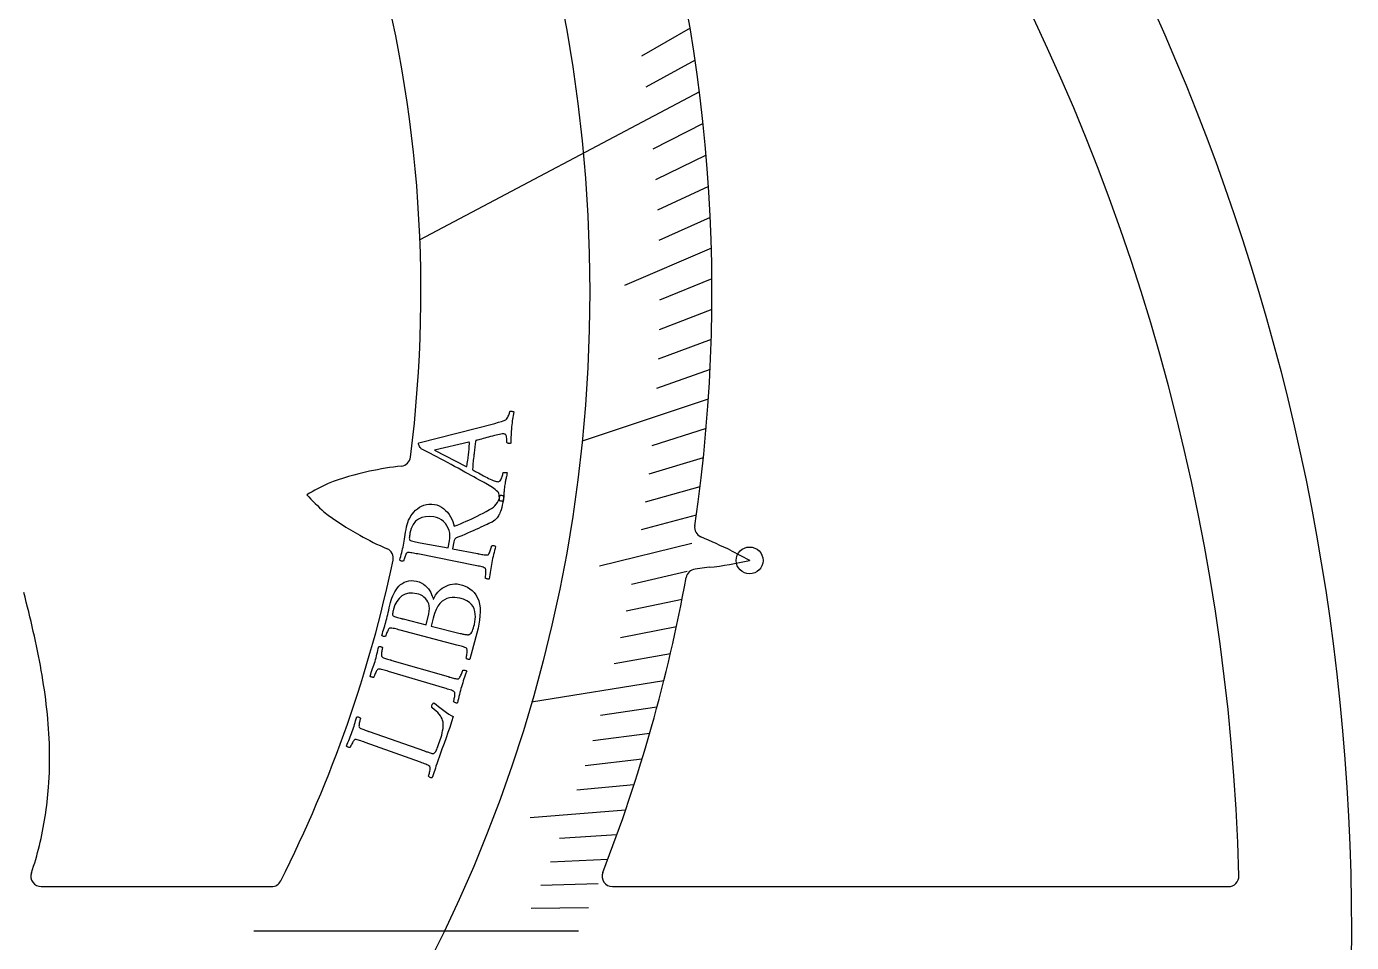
# Model space of a CAD drawing. Header units: millimetres. Extents: x -54 to 54, y -54 to 54.
# Drawn here: x 22.03 to 54, y -0.27 to 21.83 of the extents above; entities that cross this region are included whole.
import ezdxf

# ---------------------------------------------------------------- set-up
doc = ezdxf.new("R2010")
doc.units = ezdxf.units.MM
for name, color, linetype in [('CUT_INNER', 6, 'Continuous'), ('CUT_OUTER', 1, 'Continuous'), ('ENGRAVE', 7, 'Continuous'), ('ENGRAVE_FINE', 8, 'Continuous'), ('TEXT', 5, 'Continuous')]:
    doc.layers.add(name, color=color, linetype=linetype)

msp = doc.modelspace()

# ---------------------------------------------------------------- linework, layer by layer
at = {"layer": 'CUT_INNER'}
for points in [[(39.0414, 9.1811), (39.4722, 8.95), (39.4771, 8.9471)], [(38.5033, 8.7817), (38.1618, 8.7381)], [(22.3856, 1.08), (27.9428, 1.08)], [(36.1674, 1.08), (51.0325, 1.08)]]:
    msp.add_lwpolyline(points, dxfattribs=at)
for centre, radius, start, end in [((0.0002, 15.4311), 31.5489, 352.72819, 87.56605), ((0.0012, 0.0007), 51.2986, 1.49256, 58.08336), ((0.0008, 15.431), 38.5683, 351.58117, 45.9514), ((31.7383, 4.6234), 6.6305, 95.71938, 102.4695), ((31.0473, 11.4691), 0.25, 276.94079, 352.79297), ((31.6811, 4.5424), 6.6977, 101.8422, 110.73043), ((31.8249, 5.472), 5.8974, 115.23921, 120.91333), ((33.8675, 15.1994), 6.8932, 222.62176, 227.4757), ((33.2909, 15.419), 6.6899, 232.39198, 241.22173), ((38.401, 9.7484), 0.25, 171.73948, 245.83961), ((33.1416, 14.9734), 6.2281, 240.45236, 247.24369), ((23.3052, -24.2975), 36.9924, 64.82467, 66.08942), ((30.6316, 9.0014), 0.25, 348.22266, 66.18421), ((0.011, 15.4268), 31.5374, 333.21954, 348.14964), ((38.1935, 8.4901), 0.25, 97.28539, 169.62891), ((37.6142, 16.9659), 8.2323, 276.1998, 283.07839), ((0.0337, 15.4214), 38.5341, 338.69493, 349.70553), ((-8.8249, 0.1351), 31.8231, 12.89199, 14.63383), ((2.8024, 2.7935), 19.8957, 10.13806, 12.90015), ((8.4174, 3.7975), 14.1917, 6.30413, 10.13814), ((11.4347, 4.1325), 11.1558, 1.45717, 6.29565), ((13.0722, 4.177), 9.5178, 355.78027, 1.43987), ((13.9871, 4.1057), 8.6, 346.29195, 355.80523), ((16.643, 3.3865), 5.8498, 340.25825, 346.97146), ((22.3856, 1.33), 0.25, 161.20312, 270), ((36.1674, 1.33), 0.25, 158.73239, 270), ((51.0325, 1.33), 0.25, 270, 1.58203), ((27.9428, 1.33), 0.25, 270, 333.10547)]:
    msp.add_arc(centre, radius, start, end, dxfattribs=at)
at = {"layer": 'CUT_OUTER'}
msp.add_circle((0, 0), 54, dxfattribs=at)
at = {"layer": 'ENGRAVE'}
for points in [[(38.2671, 20.2483), (31.5244, 16.6805)], [(38.4818, 12.8364), (35.4374, 11.8209)], [(37.4098, 6.0454), (34.217, 5.5295)], [(35.3478, 0), (27.518, 0)]]:
    msp.add_lwpolyline(points, dxfattribs=at)
for centre, radius in [((0, 15.4308), 35.6208), ((39.4778, 8.947), 0.324)]:
    msp.add_circle(centre, radius, dxfattribs=at)
at = {"layer": 'ENGRAVE_FINE'}
for points in [[(38.042, 21.7859), (36.87, 21.1147)], [(38.1627, 21.0153), (36.9781, 20.363)], [(38.3555, 19.4851), (37.1466, 18.8709)], [(38.4281, 18.7261), (37.2077, 18.1313)], [(38.4854, 17.9715), (37.2537, 17.3964)], [(38.5276, 17.2217), (37.2851, 16.6663)], [(38.555, 16.4769), (36.4628, 15.5828)], [(38.5679, 15.7374), (37.305, 15.222)], [(38.5668, 15.0033), (37.2941, 14.5083)], [(38.5518, 14.275), (37.2699, 13.8004)], [(38.5234, 13.5527), (37.2326, 13.0985)], [(38.4273, 12.1265), (37.1199, 11.7139)], [(38.3604, 11.423), (37.0452, 11.0314)], [(38.2811, 10.7262), (36.9587, 10.3557)], [(38.19, 10.0362), (36.8607, 9.6869)], [(38.0873, 9.3531), (35.8561, 8.8052)], [(37.9732, 8.677), (36.6313, 8.3704)], [(37.8482, 8.0081), (36.5006, 7.723)], [(37.7124, 7.3465), (36.3596, 7.083)], [(37.5662, 6.6922), (36.2085, 6.4504)], [(37.2436, 5.4061), (35.8775, 5.2078)], [(37.0678, 4.7744), (35.6981, 4.598)], [(36.8827, 4.1504), (35.5098, 3.9959)], [(36.6885, 3.5341), (35.3129, 3.4015)], [(36.4856, 2.9255), (34.1837, 2.7409)], [(36.2741, 2.3247), (34.8942, 2.2362)], [(36.0543, 1.7317), (34.673, 1.6654)], [(35.8265, 1.1466), (34.4441, 1.1024)], [(35.591, 0.5694), (34.2079, 0.5472)]]:
    msp.add_lwpolyline(points, dxfattribs=at)
at = {"layer": 'TEXT'}
for points in [[(33.1168, 10.8009), (33.1119, 10.8036), (33.0973, 10.8118), (33.073, 10.8254), (33.0389, 10.8444), (32.9964, 10.868), (32.9469, 10.8954), (32.8904, 10.9263), (32.8269, 10.961), (32.7579, 10.9985), (32.6852, 11.0384), (32.6087, 11.0806), (32.5284, 11.125), (32.4456, 11.1706), (32.3614, 11.2164), (32.276, 11.2624), (32.1893, 11.3086), (32.1027, 11.3543), (32.018, 11.399), (31.935, 11.4427), (31.8538, 11.4854), (31.7758, 11.5262), (31.7026, 11.5645), (31.6342, 11.6002), (31.5707, 11.6333), (31.5578, 11.6433), (31.5445, 11.6573), (31.5308, 11.6751), (31.5167, 11.6969), (31.5043, 11.7191), (31.4959, 11.7381), (31.4913, 11.754), (31.4907, 11.7668), (31.4911, 11.7697), (31.4917, 11.772), (31.4925, 11.7736), (31.4933, 11.7747), (31.4944, 11.7756), (31.4958, 11.7772), (31.4974, 11.7794), (31.4993, 11.7821), (33.3321, 12.2546), (33.4223, 12.2798), (33.4898, 12.2991), (33.5345, 12.3124), (33.5565, 12.3196), (33.5755, 12.3286), (33.5935, 12.3417), (33.6107, 12.3591), (33.6269, 12.3806), (33.6418, 12.4044), (33.6547, 12.4283), (33.6657, 12.4525), (33.6747, 12.4768), (33.6819, 12.499), (33.6872, 12.5168), (33.6906, 12.5303), (33.6921, 12.5394), (33.7022, 12.5444), (33.7145, 12.547), (33.7289, 12.5473), (33.7454, 12.5452), (33.7613, 12.5421), (33.7735, 12.5393), (33.7821, 12.5369), (33.7871, 12.5347), (33.7797, 12.4863), (33.7725, 12.4404), (33.7658, 12.3971), (33.7595, 12.3564), (33.7534, 12.3151), (33.7476, 12.2698), (33.742, 12.2205), (33.7366, 12.1674), (33.7314, 12.1113), (33.7273, 12.0601), (33.7243, 12.0138), (33.7223, 11.9723), (33.7207, 11.9308), (33.7187, 11.8844), (33.7163, 11.833), (33.7136, 11.7766), (33.7049, 11.7715), (33.6939, 11.7687), (33.6806, 11.7681), (33.665, 11.7697), (33.6496, 11.773), (33.6368, 11.7775), (33.6268, 11.7833), (33.6194, 11.7902), (33.6206, 11.8079), (33.6207, 11.83), (33.6198, 11.8566), (33.6178, 11.8876), (33.6146, 11.9183), (33.6096, 11.944), (33.6031, 11.9646), (33.595, 11.9802), (33.5876, 11.987), (33.5775, 11.9924), (33.5647, 11.9963), (33.5491, 11.9987), (33.5311, 11.9992), (33.5076, 11.9974), (33.4785, 11.9933), (33.4438, 11.9871), (33.4051, 11.9791), (33.3639, 11.9699), (33.3202, 11.9595), (33.2741, 11.9479), (33.227, 11.9357), (33.1806, 11.9234), (33.1348, 11.9112), (33.0896, 11.8989), (33.0467, 11.8871), (33.0078, 11.8765), (32.9728, 11.867), (32.9418, 11.8585), (32.9163, 11.8516), (32.8982, 11.8467), (32.8873, 11.8437), (32.8837, 11.8427), (32.8832, 11.8424), (32.8818, 11.8412), (32.8794, 11.8394), (32.8762, 11.8368), (32.8729, 11.8337), (32.8704, 11.8306), (32.8687, 11.8274), (32.8679, 11.8241), (32.8635, 11.7976), (32.8592, 11.7682), (32.8549, 11.7357), (32.8507, 11.7003), (32.8466, 11.6641), (32.8425, 11.6291), (32.8386, 11.5953), (32.8348, 11.5628), (32.8338, 11.5545), (32.8328, 11.5461), (32.8318, 11.5377), (32.8308, 11.5293), (32.8299, 11.5211), (32.8289, 11.5134), (32.8281, 11.5061), (32.8272, 11.4992), (32.8215, 11.4508), (32.8164, 11.4061), (32.8119, 11.3652), (32.808, 11.3281), (32.8044, 11.2902), (32.8008, 11.2473), (32.7971, 11.1993), (32.7933, 11.1461), (32.7934, 11.1442), (32.794, 11.1418), (32.7953, 11.1389), (32.7971, 11.1354), (32.7989, 11.1322), (32.8002, 11.1299), (32.801, 11.1285), (32.8012, 11.1281), (32.8052, 11.126), (32.8172, 11.1196), (32.8373, 11.109), (32.8653, 11.0941), (32.8988, 11.0762), (32.9353, 11.0566), (32.9747, 11.0353), (33.0172, 11.0123), (33.0604, 10.989), (33.1023, 10.9669), (33.1429, 10.946), (33.1821, 10.9264), (33.2206, 10.907), (33.2561, 10.8908), (33.2886, 10.8778), (33.3181, 10.8681), (33.3448, 10.8606), (33.3686, 10.8547), (33.3896, 10.8501), (33.4078, 10.8471), (33.4259, 10.848), (33.4429, 10.8558), (33.4589, 10.8704), (33.474, 10.892), (33.4876, 10.9173), (33.4993, 10.9434), (33.5092, 10.9702), (33.5172, 10.9976), (33.5235, 11.0228), (33.5283, 11.0427), (33.5315, 11.0574), (33.5332, 11.0669), (33.5387, 11.0694), (33.5478, 11.0711), (33.5605, 11.0718), (33.5766, 11.0717), (33.5933, 11.0706), (33.6075, 11.0686), (33.6192, 11.0655), (33.6284, 11.0615), (33.6226, 11.0303), (33.6171, 11.0014), (33.6119, 10.9749), (33.607, 10.9508), (33.6022, 10.9279), (33.5974, 10.9049), (33.5926, 10.882), (33.5877, 10.8591), (33.5829, 10.8343), (33.5779, 10.8059), (33.5728, 10.7737), (33.5676, 10.7379), (33.5627, 10.7016), (33.5587, 10.6683), (33.5554, 10.638), (33.553, 10.6106), (33.551, 10.5847), (33.5489, 10.5587), (33.5469, 10.5328), (33.5448, 10.5069), (33.5424, 10.4792), (33.5396, 10.4481), (33.5361, 10.4137), (33.5321, 10.3757), (33.5266, 10.3735), (33.5175, 10.3727), (33.505, 10.3733), (33.4891, 10.3752), (33.4727, 10.3781), (33.4587, 10.3816), (33.4472, 10.3855), (33.4381, 10.3899), (33.4399, 10.4081), (33.4405, 10.4319), (33.4401, 10.4613), (33.4385, 10.4963), (33.4347, 10.5312), (33.4277, 10.5602), (33.4175, 10.5834), (33.404, 10.6007), (33.3747, 10.63), (33.3431, 10.6577), (33.3094, 10.6837), (33.2735, 10.7079), (33.236, 10.7313), (33.1974, 10.7546), (33.1576, 10.7778), (33.1168, 10.8009)], [(31.8754, 11.6066), (32.6411, 11.2135), (32.6415, 11.2135), (32.6428, 11.2137), (32.645, 11.2139), (32.648, 11.2143), (32.6511, 11.2148), (32.6533, 11.2157), (32.6548, 11.2169), (32.6554, 11.2184), (32.6613, 11.2514), (32.6673, 11.2876), (32.6734, 11.327), (32.6797, 11.3695), (32.6856, 11.4115), (32.6907, 11.449), (32.6951, 11.4823), (32.6987, 11.5112), (32.7029, 11.5486), (32.7065, 11.5843), (32.7094, 11.6181), (32.7116, 11.6501), (32.7136, 11.682), (32.7157, 11.7152), (32.7179, 11.75), (32.7202, 11.7862), (32.72, 11.7893), (32.7187, 11.7918), (32.7163, 11.7939), (32.7127, 11.7955), (32.7091, 11.7966), (32.7065, 11.7974), (32.705, 11.7979), (32.7045, 11.7981)], [(31.2018, 9.7579), (31.2137, 9.8105), (31.2302, 9.863), (31.2514, 9.9156), (31.2773, 9.9683), (31.3073, 10.0195), (31.341, 10.0679), (31.3785, 10.1136), (31.4198, 10.1564), (31.4647, 10.1952), (31.5132, 10.2287), (31.5653, 10.2571), (31.621, 10.2801), (31.6801, 10.2966), (31.7425, 10.3052), (31.8081, 10.3059), (31.8769, 10.2986), (31.9345, 10.2852), (31.99, 10.264), (32.0434, 10.2349), (32.0946, 10.1979), (32.1426, 10.1549), (32.1865, 10.1079), (32.2262, 10.0567), (32.2617, 10.0015), (32.2921, 9.9441), (32.3163, 9.8866), (32.3344, 9.829), (32.3463, 9.7714), (32.4242, 9.8016), (32.499, 9.8318), (32.5707, 9.8618), (32.6393, 9.8917), (32.7063, 9.9219), (32.7733, 9.9532), (32.8401, 9.9856), (32.9068, 10.0189), (32.9753, 10.0539), (33.0472, 10.0911), (33.1227, 10.1305), (33.2017, 10.1722), (33.2514, 10.2016), (33.2955, 10.2335), (33.334, 10.2679), (33.3667, 10.3048), (33.3948, 10.3466), (33.4192, 10.3958), (33.4399, 10.4524), (33.4569, 10.5163), (33.4659, 10.5206), (33.4775, 10.522), (33.4916, 10.5203), (33.5083, 10.5157), (33.5244, 10.5101), (33.5368, 10.5054), (33.5455, 10.5017), (33.5505, 10.499), (33.5379, 10.4188), (33.5246, 10.3458), (33.5108, 10.2802), (33.4966, 10.2218), (33.4823, 10.171), (33.4685, 10.1277), (33.4552, 10.0921), (33.4424, 10.064), (33.4317, 10.0465), (33.4186, 10.0258), (33.403, 10.0021), (33.385, 9.9753), (33.3629, 9.9476), (33.3353, 9.9214), (33.302, 9.8965), (33.2631, 9.8731), (33.2445, 9.8636), (33.2189, 9.8509), (33.1863, 9.835), (33.1467, 9.816), (33.1013, 9.7946), (33.0513, 9.7714), (32.9966, 9.7465), (32.9373, 9.7199), (32.8746, 9.6921), (32.8098, 9.6635), (32.7428, 9.6341), (32.6737, 9.604), (32.604, 9.5739), (32.535, 9.5447), (32.4667, 9.5164), (32.3992, 9.489), (32.3787, 9.4761), (32.3622, 9.4565), (32.3495, 9.4302), (32.3408, 9.3972), (32.3089, 9.2289), (32.9161, 9.1124), (32.9211, 9.1114), (32.9261, 9.1104), (32.9311, 9.1095), (32.9361, 9.1085), (32.9411, 9.1076), (32.9461, 9.1066), (32.9511, 9.1056), (32.9561, 9.1047), (32.9871, 9.0988), (33.0166, 9.0935), (33.0448, 9.0886), (33.0715, 9.0843), (33.0965, 9.0809), (33.1194, 9.079), (33.1401, 9.0787), (33.1588, 9.0798), (33.1681, 9.0842), (33.1779, 9.0937), (33.1883, 9.1084), (33.1992, 9.1283), (33.2099, 9.1513), (33.2198, 9.1753), (33.2287, 9.2004), (33.2367, 9.2266), (33.2436, 9.2512), (33.249, 9.2717), (33.253, 9.2881), (33.2556, 9.3003), (33.2644, 9.3034), (33.2754, 9.305), (33.2888, 9.3051), (33.3045, 9.3036), (33.32, 9.3006), (33.3326, 9.2962), (33.3423, 9.2904), (33.3491, 9.2831), (33.3365, 9.2331), (33.3243, 9.1842), (33.3124, 9.1364), (33.3008, 9.0896), (33.2896, 9.043), (33.2788, 8.9956), (33.2685, 8.9475), (33.2586, 8.8986), (33.2495, 8.8508), (33.2409, 8.8025), (33.2328, 8.7536), (33.2251, 8.7041), (33.2176, 8.6542), (33.2102, 8.6038), (33.2029, 8.553), (33.1956, 8.5017), (33.1865, 8.4975), (33.1753, 8.4958), (33.1619, 8.4965), (33.1465, 8.4996), (33.1315, 8.5042), (33.1191, 8.5093), (33.1094, 8.5149), (33.1025, 8.5211), (33.1047, 8.5334), (33.1072, 8.5501), (33.1099, 8.5711), (33.1129, 8.5965), (33.1154, 8.6239), (33.1167, 8.6508), (33.1168, 8.6773), (33.1157, 8.7034), (33.1133, 8.7265), (33.1092, 8.7439), (33.1036, 8.7557), (33.0964, 8.7619), (33.0761, 8.7722), (33.0527, 8.7816), (33.0261, 8.7902), (32.9962, 8.7978), (32.9641, 8.805), (32.9307, 8.8123), (32.896, 8.8196), (32.86, 8.8269), (31.4707, 9.1028), (31.4345, 9.11), (31.3994, 9.1167), (31.3653, 9.1231), (31.3321, 9.129), (31.3009, 9.1337), (31.2726, 9.1364), (31.247, 9.1371), (31.2244, 9.1358), (31.2141, 9.1334), (31.2041, 9.1253), (31.1941, 9.1117), (31.1844, 9.0924), (31.175, 9.0701), (31.1661, 9.0473), (31.1577, 9.0239), (31.1499, 9), (31.143, 8.9777), (31.1375, 8.9591), (31.1334, 8.9441), (31.1307, 8.9327), (31.1219, 8.9301), (31.1108, 8.929), (31.0975, 8.9294), (31.0818, 8.9313), (31.0665, 8.9346), (31.054, 8.9392), (31.0443, 8.9451), (31.0376, 8.9522), (31.0492, 8.999), (31.0608, 9.0453), (31.0724, 9.0909), (31.084, 9.136), (31.0953, 9.1807), (31.1059, 9.2253), (31.1157, 9.2699), (31.1248, 9.3144), (31.1338, 9.3614), (31.1427, 9.4103), (31.1514, 9.4611), (31.1599, 9.5138), (31.1689, 9.5692), (31.1789, 9.6284), (31.1899, 9.6913), (31.2018, 9.7579)], [(31.858, 9.9975), (31.7544, 10.0079), (31.6581, 10.0029), (31.5691, 9.9824), (31.4872, 9.9465), (31.4159, 9.8923), (31.3583, 9.8167), (31.3142, 9.7196), (31.2835, 9.6011), (31.2806, 9.5848), (31.2775, 9.5646), (31.2741, 9.5406), (31.2703, 9.5126), (31.2682, 9.4857), (31.2698, 9.4644), (31.275, 9.4488), (31.2839, 9.4389), (31.3005, 9.4298), (31.3225, 9.4212), (31.35, 9.4129), (31.3829, 9.405), (31.4188, 9.3974), (31.4548, 9.3899), (31.4912, 9.3827), (31.5277, 9.3755), (32.2089, 9.2481), (32.2412, 9.4192), (32.249, 9.4817), (32.2492, 9.5441), (32.2416, 9.6064), (32.2263, 9.6685), (32.2038, 9.7284), (32.1744, 9.7841), (32.1381, 9.8356), (32.095, 9.8828), (32.0453, 9.9239), (31.9892, 9.9566), (31.9268, 9.9811), (31.858, 9.9975)], [(30.8145, 7.9338), (30.8287, 7.9858), (30.8461, 8.0378), (30.8667, 8.0899), (30.8906, 8.1421), (30.9175, 8.1928), (30.9476, 8.2403), (30.9807, 8.2847), (31.017, 8.3259), (31.0567, 8.3629), (31.1001, 8.3945), (31.1473, 8.4208), (31.1982, 8.4418), (31.2531, 8.4559), (31.3123, 8.4615), (31.3756, 8.4588), (31.4431, 8.4476), (31.5022, 8.4308), (31.5569, 8.4075), (31.607, 8.3778), (31.6527, 8.3417), (31.6935, 8.3015), (31.7292, 8.2599), (31.7597, 8.2168), (31.785, 8.1722), (31.8055, 8.1287), (31.8217, 8.089), (31.8334, 8.053), (31.8407, 8.0208), (31.8432, 8.0164), (31.8462, 8.0144), (31.8498, 8.0148), (31.854, 8.0177), (31.8648, 8.0473), (31.8802, 8.0785), (31.9004, 8.1111), (31.9252, 8.1453), (31.9543, 8.1797), (31.9872, 8.2131), (32.024, 8.2455), (32.0646, 8.2769), (32.1085, 8.3057), (32.1552, 8.3303), (32.2046, 8.3508), (32.2567, 8.367), (32.311, 8.3778), (32.3669, 8.3819), (32.4243, 8.3791), (32.4832, 8.3696), (32.551, 8.3517), (32.615, 8.3283), (32.6752, 8.2993), (32.7316, 8.2648), (32.7837, 8.2232), (32.8314, 8.1731), (32.8745, 8.1144), (32.9129, 8.0471), (32.9431, 7.9736), (32.9637, 7.8924), (32.9747, 7.8035), (32.9761, 7.7069), (32.9703, 7.6072), (32.9601, 7.5089), (32.9453, 7.4121), (32.926, 7.3168), (32.7309, 6.5626), (32.7216, 6.5589), (32.7103, 6.5579), (32.697, 6.5593), (32.6819, 6.5633), (32.6671, 6.5688), (32.655, 6.5746), (32.6457, 6.5809), (32.6391, 6.5875), (32.6421, 6.5996), (32.6456, 6.6161), (32.6495, 6.6369), (32.654, 6.6621), (32.6581, 6.6893), (32.661, 6.7161), (32.6626, 6.7425), (32.6631, 6.7686), (32.662, 6.7918), (32.6589, 6.8094), (32.654, 6.8215), (32.6472, 6.8281), (32.6276, 6.8396), (32.6048, 6.8504), (32.5786, 6.8605), (32.5493, 6.8699), (32.5177, 6.879), (32.4847, 6.8882), (32.4505, 6.8975), (32.415, 6.907), (31.0452, 7.2672), (31.0095, 7.2765), (30.9748, 7.2853), (30.9411, 7.2936), (30.9084, 7.3015), (30.8775, 7.308), (30.8494, 7.3124), (30.8239, 7.3146), (30.8012, 7.3145), (30.7908, 7.3128), (30.7803, 7.3053), (30.7696, 7.2923), (30.7588, 7.2736), (30.748, 7.2518), (30.7377, 7.2292), (30.7279, 7.2059), (30.7185, 7.1819), (30.7101, 7.1593), (30.7034, 7.1405), (30.6983, 7.1255), (30.6949, 7.1142), (30.686, 7.1121), (30.6749, 7.1117), (30.6616, 7.1129), (30.6461, 7.1157), (30.6309, 7.1199), (30.6187, 7.1252), (30.6095, 7.1316), (30.6031, 7.1391), (30.6175, 7.1853), (30.6319, 7.2311), (30.6463, 7.2765), (30.6607, 7.3214), (30.6748, 7.3661), (30.6881, 7.4105), (30.7006, 7.4547), (30.7123, 7.4987), (30.724, 7.545), (30.7357, 7.593), (30.7472, 7.6427), (30.7586, 7.6941), (30.7707, 7.7483), (30.784, 7.8063), (30.7986, 7.8681), (30.8145, 7.9338)], [(31.6713, 7.3958), (31.7366, 7.658), (31.7497, 7.7267), (31.7539, 7.7902), (31.7493, 7.8485), (31.736, 7.9016), (31.7155, 7.9495), (31.6898, 7.9924), (31.6586, 8.0303), (31.6222, 8.0631), (31.5821, 8.0911), (31.5403, 8.114), (31.4966, 8.1321), (31.4512, 8.1453), (31.3478, 8.1605), (31.2528, 8.1563), (31.1661, 8.133), (31.0878, 8.0905), (31.0196, 8.0317), (30.9634, 7.9591), (30.9192, 7.8727), (30.8867, 7.7725), (30.883, 7.7563), (30.8787, 7.7364), (30.8738, 7.7126), (30.8684, 7.6849), (30.8647, 7.6581), (30.865, 7.6368), (30.8694, 7.6209), (30.8777, 7.6105), (30.8916, 7.6025), (30.9095, 7.5945), (30.9314, 7.5865), (30.9572, 7.5786), (30.9854, 7.5707), (31.0145, 7.5628), (31.0445, 7.5549), (31.0753, 7.547), (31.0817, 7.5453), (31.0877, 7.5438), (31.0932, 7.5424), (31.0984, 7.5411), (31.1033, 7.5399), (31.1082, 7.5386), (31.1132, 7.5374), (31.1181, 7.5361)], [(31.7931, 7.3649), (32.4911, 7.1878), (32.5042, 7.1846), (32.5204, 7.1808), (32.5398, 7.1764), (32.5623, 7.1715), (32.5861, 7.1667), (32.6095, 7.1626), (32.6325, 7.1593), (32.6549, 7.1569), (32.6754, 7.1554), (32.6922, 7.1554), (32.7055, 7.1567), (32.7152, 7.1594), (32.7381, 7.175), (32.7583, 7.1951), (32.7757, 7.2198), (32.7902, 7.249), (32.803, 7.2821), (32.8154, 7.3187), (32.8272, 7.3588), (32.8386, 7.4023), (32.8513, 7.4646), (32.8593, 7.5273), (32.8624, 7.5906), (32.8607, 7.6542), (32.8518, 7.7166), (32.8331, 7.7761), (32.8047, 7.8327), (32.7667, 7.8864), (32.7169, 7.9347), (32.6534, 7.9756), (32.5762, 8.009), (32.4853, 8.0349), (32.4239, 8.0459), (32.3622, 8.0508), (32.3003, 8.0497), (32.238, 8.0427), (32.1768, 8.0271), (32.1179, 7.9999), (32.0613, 7.9614), (32.007, 7.9114), (31.9568, 7.8475), (31.9125, 7.7671), (31.874, 7.6701), (31.8411, 7.5565)], [(30.4405, 6.5121), (30.4533, 6.557), (30.4652, 6.6015), (30.4763, 6.6456), (30.4865, 6.6893), (30.4966, 6.7332), (30.507, 6.7781), (30.5179, 6.824), (30.5291, 6.8707), (30.5384, 6.8739), (30.5496, 6.8746), (30.5628, 6.8729), (30.578, 6.8688), (30.5928, 6.8633), (30.6048, 6.8575), (30.6141, 6.8514), (30.6207, 6.845), (30.6179, 6.8336), (30.6145, 6.8181), (30.6106, 6.7985), (30.6063, 6.7749), (30.6021, 6.7495), (30.5987, 6.7247), (30.5961, 6.7005), (30.5943, 6.677), (30.5942, 6.6559), (30.5967, 6.6391), (30.6017, 6.6267), (30.6093, 6.6185), (30.6257, 6.6093), (30.6447, 6.6003), (30.6665, 6.5916), (30.691, 6.5831), (30.7176, 6.5748), (30.7454, 6.5662), (30.7745, 6.5575), (30.8048, 6.5486), (30.8097, 6.5472), (30.8146, 6.5458), (30.8195, 6.5444), (30.8244, 6.543), (30.8293, 6.5416), (30.8342, 6.5402), (30.8391, 6.5388), (30.844, 6.5373), (32.205, 6.1449), (32.2099, 6.1435), (32.2148, 6.1421), (32.2197, 6.1407), (32.2246, 6.1393), (32.2295, 6.1379), (32.2344, 6.1364), (32.2393, 6.135), (32.2442, 6.1336), (32.2745, 6.125), (32.3034, 6.117), (32.331, 6.1096), (32.3572, 6.1028), (32.3818, 6.0972), (32.4044, 6.0932), (32.4251, 6.091), (32.4438, 6.0904), (32.4534, 6.0939), (32.4641, 6.1025), (32.4757, 6.1162), (32.4884, 6.135), (32.5012, 6.1569), (32.5132, 6.18), (32.5243, 6.2042), (32.5347, 6.2295), (32.5438, 6.2534), (32.551, 6.2733), (32.5565, 6.2892), (32.5602, 6.3012), (32.5692, 6.3035), (32.5804, 6.3041), (32.5938, 6.3029), (32.6093, 6.3), (32.6244, 6.2957), (32.6365, 6.2902), (32.6456, 6.2834), (32.6518, 6.2755), (32.6347, 6.2269), (32.6181, 6.1794), (32.6018, 6.1328), (32.5861, 6.0873), (32.5707, 6.0418), (32.5557, 5.9956), (32.541, 5.9486), (32.5267, 5.9009), (32.5133, 5.8541), (32.5003, 5.8067), (32.4877, 5.7588), (32.4756, 5.7103), (32.4636, 5.6613), (32.4517, 5.6118), (32.4398, 5.5618), (32.4278, 5.5114), (32.4184, 5.508), (32.407, 5.5073), (32.3938, 5.5092), (32.3788, 5.5137), (32.3642, 5.5196), (32.3523, 5.5259), (32.3432, 5.5324), (32.3369, 5.5392), (32.3402, 5.5512), (32.3442, 5.5676), (32.3489, 5.5883), (32.3541, 5.6133), (32.3591, 5.6403), (32.3628, 5.667), (32.3654, 5.6934), (32.3666, 5.7195), (32.3663, 5.7427), (32.3638, 5.7604), (32.3593, 5.7727), (32.3527, 5.7795), (32.3335, 5.7916), (32.311, 5.8031), (32.2852, 5.8141), (32.2562, 5.8244), (32.2249, 5.8345), (32.1923, 5.8448), (32.1584, 5.8552), (32.1232, 5.8658), (30.7657, 6.27), (30.7303, 6.2804), (30.6959, 6.2903), (30.6625, 6.2997), (30.6301, 6.3087), (30.5994, 6.3162), (30.5714, 6.3215), (30.5461, 6.3245), (30.5234, 6.3252), (30.513, 6.3237), (30.5022, 6.3167), (30.4911, 6.304), (30.4796, 6.2857), (30.4682, 6.2642), (30.4572, 6.242), (30.4466, 6.219), (30.4364, 6.1952), (30.4273, 6.173), (30.42, 6.1544), (30.4144, 6.1396), (30.4107, 6.1284), (30.4017, 6.1266), (30.3906, 6.1265), (30.3773, 6.1281), (30.3619, 6.1315), (30.3469, 6.1361), (30.3349, 6.1418), (30.3258, 6.1485), (30.3197, 6.1562), (30.3356, 6.2019), (30.3514, 6.2472), (30.3673, 6.2921), (30.3832, 6.3366), (30.3987, 6.3807), (30.4134, 6.4247), (30.4273, 6.4685), (30.4405, 6.5121)], [(31.6331, 4.352), (31.6367, 4.3508), (31.6411, 4.3492), (31.6463, 4.3474), (31.6523, 4.3453), (31.6678, 4.3399), (31.6856, 4.3336), (31.7055, 4.3267), (31.7276, 4.3189), (31.7504, 4.3111), (31.7724, 4.3041), (31.7935, 4.2979), (31.8137, 4.2924), (31.8317, 4.2884), (31.8459, 4.2866), (31.8564, 4.287), (31.8632, 4.2897), (31.8793, 4.3033), (31.8938, 4.3196), (31.9068, 4.3385), (31.9182, 4.36), (31.9297, 4.3862), (31.9428, 4.4194), (31.9576, 4.4596), (31.9741, 4.5067), (32.035, 4.6864), (32.0493, 4.7338), (32.0618, 4.7843), (32.0723, 4.8379), (32.0808, 4.8947), (32.0859, 4.9507), (32.086, 5.0022), (32.0813, 5.0491), (32.0716, 5.0915), (32.0579, 5.1278), (32.0398, 5.1644), (32.0172, 5.2013), (31.9903, 5.2383), (31.9576, 5.2758), (31.918, 5.3138), (31.8715, 5.3524), (31.8179, 5.3916), (31.8111, 5.3995), (31.808, 5.4108), (31.8085, 5.4253), (31.8128, 5.4432), (31.8224, 5.4696), (31.8329, 5.4904), (31.8443, 5.5055), (31.8566, 5.5151), (31.9153, 5.4713), (31.9755, 5.4257), (32.0374, 5.3784), (32.101, 5.3293), (32.1635, 5.2824), (32.2222, 5.2419), (32.277, 5.2076), (32.3281, 5.1798), (32.2861, 5.0498), (32.243, 4.9207), (32.1987, 4.7924), (32.1532, 4.6651), (32.1058, 4.534), (32.056, 4.3946), (32.0034, 4.2471), (31.9481, 4.0913), (31.9292, 4.0372), (31.9118, 3.9858), (31.896, 3.937), (31.8817, 3.8908), (31.8677, 3.8457), (31.8527, 3.8), (31.8368, 3.7538), (31.82, 3.707), (31.8103, 3.7042), (31.799, 3.7041), (31.7859, 3.7067), (31.7712, 3.7121), (31.7569, 3.7188), (31.7454, 3.7257), (31.7367, 3.7327), (31.7307, 3.7399), (31.7347, 3.7517), (31.7397, 3.7678), (31.7454, 3.7882), (31.7521, 3.8129), (31.7586, 3.8396), (31.7638, 3.866), (31.7678, 3.8922), (31.7706, 3.9182), (31.7715, 3.9414), (31.77, 3.9592), (31.7662, 3.9717), (31.76, 3.9789), (31.7415, 3.9921), (31.7197, 4.0048), (31.6946, 4.0172), (31.6662, 4.0291), (31.6355, 4.041), (31.6035, 4.0531), (31.5702, 4.0654), (31.5357, 4.0779), (30.203, 4.5577), (30.1683, 4.5701), (30.1345, 4.5819), (30.1017, 4.5932), (30.0698, 4.6039), (30.0396, 4.6132), (30.012, 4.62), (29.9868, 4.6244), (29.9642, 4.6264), (29.9537, 4.6255), (29.9426, 4.6191), (29.9308, 4.607), (29.9183, 4.5894), (29.9057, 4.5686), (29.8934, 4.547), (29.8815, 4.5247), (29.87, 4.5015), (29.8597, 4.4798), (29.8514, 4.4617), (29.845, 4.4472), (29.8406, 4.4362), (29.8316, 4.4349), (29.8204, 4.4355), (29.8073, 4.4378), (29.7921, 4.442), (29.7774, 4.4476), (29.7657, 4.4539), (29.757, 4.4611), (29.7514, 4.4691), (29.7698, 4.5139), (29.7881, 4.5582), (29.8065, 4.6022), (29.8249, 4.6456), (29.8428, 4.6889), (29.86, 4.732), (29.8764, 4.7749), (29.8919, 4.8177), (29.9072, 4.8618), (29.9216, 4.9055), (29.9352, 4.9489), (29.9478, 4.992), (29.9603, 5.0353), (29.9733, 5.0796), (29.9867, 5.1247), (30.0006, 5.1707), (30.01, 5.1734), (30.0213, 5.1735), (30.0343, 5.1711), (30.0492, 5.1661), (30.0637, 5.1598), (30.0754, 5.1533), (30.0844, 5.1467), (30.0906, 5.14), (30.0871, 5.1287), (30.0828, 5.1134), (30.0779, 5.0941), (30.0722, 5.0707), (30.0666, 5.0456), (30.0618, 5.0211), (30.0578, 4.9971), (30.0548, 4.9736), (30.0535, 4.9526), (30.055, 4.9357), (30.0594, 4.923), (30.0665, 4.9145), (30.0823, 4.9043), (30.1008, 4.8943), (30.1221, 4.8843), (30.1461, 4.8745), (30.1721, 4.8647), (30.1994, 4.8546), (30.2279, 4.8443), (30.2578, 4.8337), (30.2626, 4.832), (30.2674, 4.8303), (30.2722, 4.8286), (30.277, 4.827), (30.2818, 4.8253), (30.2866, 4.8236), (30.2914, 4.8219), (30.2962, 4.8202)]]:
    msp.add_lwpolyline(points, close=True, dxfattribs=at)

doc.saveas('drawing.dxf')
